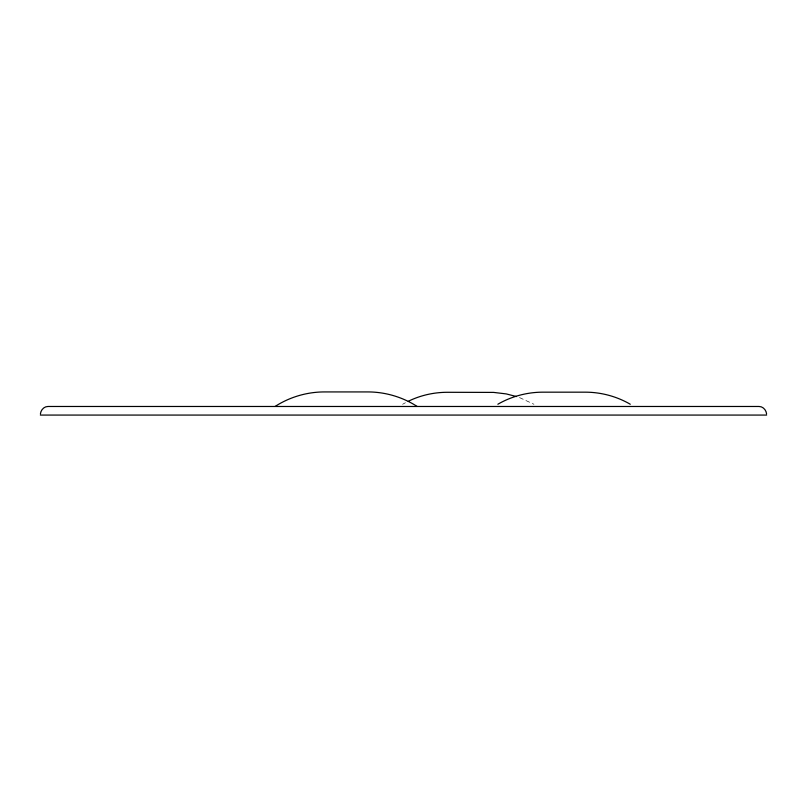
<?xml version="1.0" encoding="UTF-8"?>
<svg xmlns="http://www.w3.org/2000/svg" width="807" height="807" viewBox="0 0 807 807"><rect width="100%" height="100%" fill="white"/><g stroke="black" fill="none" stroke-linecap="round" stroke-linejoin="round"><path stroke-width="0.61" stroke-dasharray="4.04 3.03" d="M402.632 404.267L405.417 402.743M519.526 397.579L533.931 404.267"/><path stroke-width="1.21" d="M40.411 413.951C40.764 410.117 43.941 406.456 47.956 406.476L759.054 406.476C763.069 406.456 766.236 410.127 766.589 413.951M275.056 406.476C289.693 397.034 307.043 391.92 324.464 391.93L367.8 391.93C385.211 391.92 402.572 397.034 417.199 406.476M497.848 404.246C511.426 396.388 527.072 392.182 542.768 392.172L585.368 392.172C601.064 392.182 616.709 396.388 630.287 404.246M408.251 401.301C420.306 395.369 433.732 392.323 447.159 392.293L493.632 392.404L506.251 393.917L516.51 396.56M40.35 415.07L766.65 415.07"/></g></svg>
